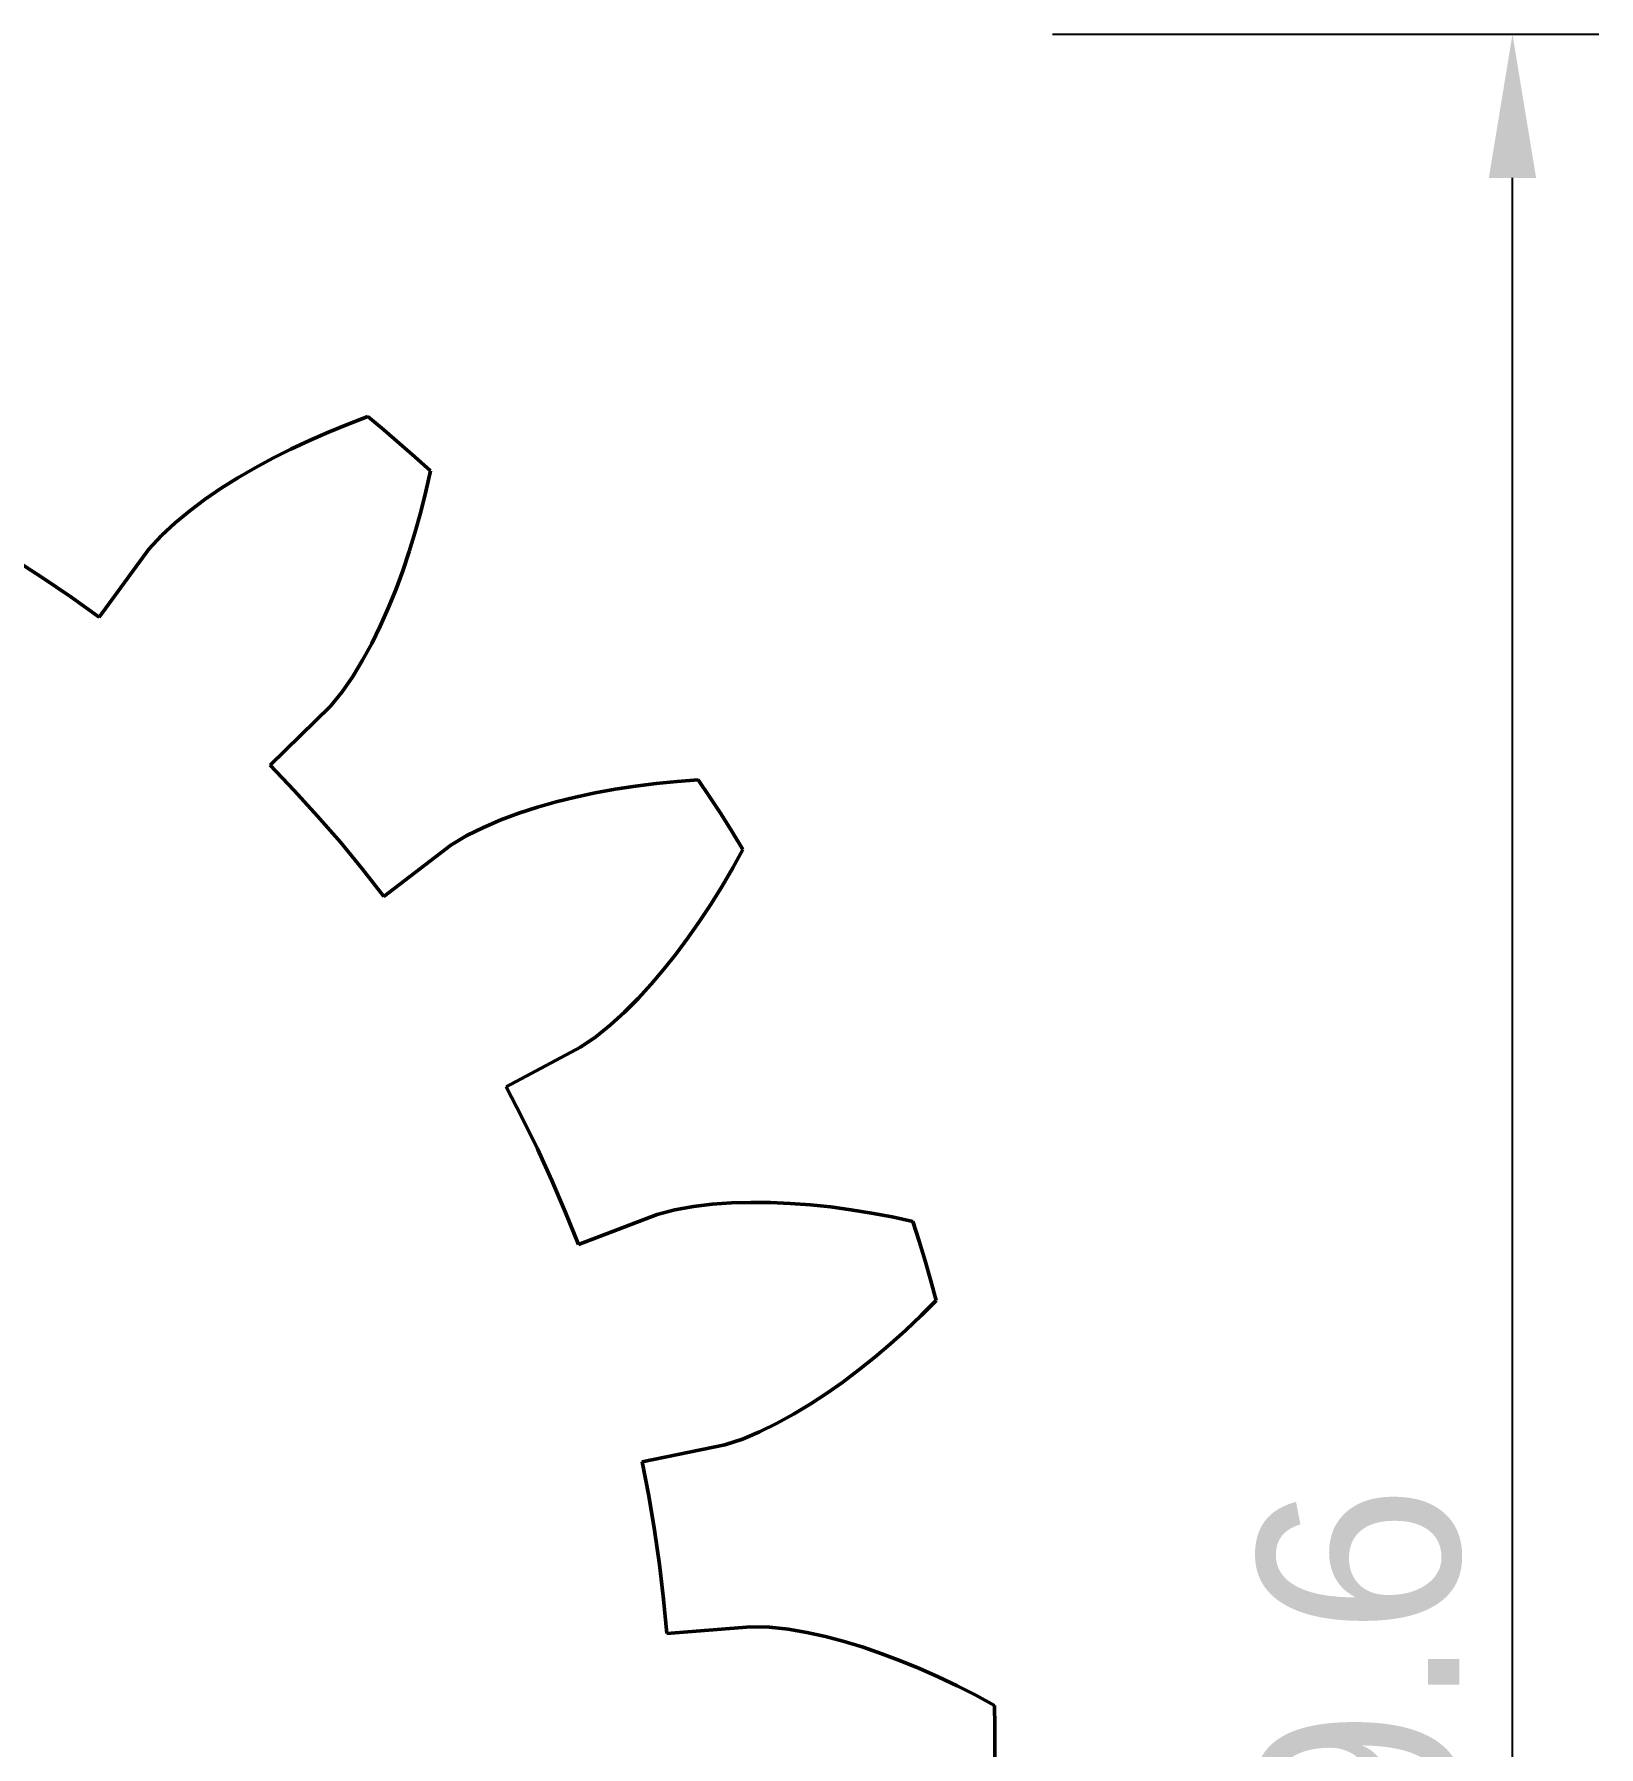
# Model space of a CAD drawing. Header units: millimetres. Extents: x 0 to 297, y 0 to 210.
# Drawn here: x 81.04 to 108.25, y 92.08 to 121.86 of the extents above; entities that cross this region are included whole.
import ezdxf

# ---------------------------------------------------------------- set-up
doc = ezdxf.new("R2010")
doc.units = ezdxf.units.MM
doc.linetypes.add('DASHED', pattern=[1.524, 1.27, -0.254])
for name, color, linetype, lineweight in [('COTAS', 7, 'CONTINUOUS', 25), ('OCULTA', 8, 'DASHED', 25), ('VISIBLE', 7, 'CONTINUOUS', 50)]:
    doc.layers.add(name, color=color, linetype=linetype, lineweight=lineweight)
doc.dimstyles.new('F3D_1000', dxfattribs={"dimtxt": 3.5, "dimasz": 2.5, "dimexe": 1.5, "dimexo": 1, "dimgap": 0.9, "dimtad": 1, "dimdec": 1, "dimdsep": 46, "dimcen": 2.5, "dimazin": 3, "dimtfac": 1, "dimtmove": 0, "dimatfit": 3})

msp = doc.modelspace()

# ---------------------------------------------------------------- linework, layer by layer
at = {"layer": 'OCULTA'}
for p, q in [((86.15800519923785, 114.9443787715854), (86.49660726527789, 115.0817536495151)), ((86.49660726527789, 115.0817536495151), (86.8422646139107, 115.2119568965854)), ((86.8422646139107, 115.2119568965854), (87.11809965114215, 114.98149196128267)), ((86.8422646139107, 115.2119568965854), (86.8422646139107, 115.2119568965854)), ((85.50309225062945, 114.64797107200044), (85.82673307399371, 114.79980365256685)), ((85.82673307399371, 114.79980365256685), (86.15800519923785, 114.9443787715854)), ((87.39115377406695, 114.74773875693697), (87.11809965114215, 114.98149196128267)), ((87.39115377406695, 114.74773875693697), (87.66138692836383, 114.51073161582369)), ((84.88013692836383, 114.32215968589205), (85.18742605189898, 114.48879901389498)), ((85.18742605189898, 114.48879901389498), (85.50309225062945, 114.64797107200044)), ((87.92876096706011, 114.27050296286959), (87.66138692836383, 114.51073161582369)), ((84.29269643764117, 113.96567241172212), (84.58169790248492, 114.14787188987154)), ((84.58169790248492, 114.14787188987154), (84.88013692836383, 114.32215968589205)), ((87.84907575587847, 113.9098328731479), (87.92876096706011, 114.27050296286959)), ((87.92876096706011, 114.27050296286959), (87.92876096706011, 114.27050296286959)), ((84.01388021449664, 113.77517787436861), (84.29269643764117, 113.96567241172212)), ((87.76128622035601, 113.55512706260103), (87.84907575587847, 113.9098328731479)), ((83.4913935277901, 113.36659327964205), (83.74627157191851, 113.57580272178072)), ((83.74627157191851, 113.57580272178072), (84.01388021449664, 113.77517787436861)), ((87.66532751063922, 113.20665256003755), (87.76128622035601, 113.55512706260103)), ((83.25190397243121, 113.14576426963228), (83.4913935277901, 113.36659327964205)), ((87.56110044459918, 112.86469737510103), (87.66532751063922, 113.20665256003755)), ((82.16767831782916, 111.72560779075044), (83.03541418056109, 112.90789309958834)), ((83.03541418056109, 112.90789309958834), (83.25190397243121, 113.14576426963228)), ((80.66838212947467, 112.74250499228853), (81.17649694423297, 112.4159592769565)), ((87.4484715078316, 112.52959147910494), (87.56110044459918, 112.86469737510103)), ((81.17649694423297, 112.4159592769565), (81.67636438350299, 112.07692424277681)), ((87.327261409565, 112.2017144344272), (87.4484715078316, 112.52959147910494)), ((81.67636438350299, 112.07692424277681), (82.16767831782916, 111.72560779075044)), ((87.19722028712847, 111.88151065329927), (87.327261409565, 112.2017144344272)), ((82.16767831782916, 111.72560779075044), (82.16767831782916, 111.72560779075044)), ((87.05800481776812, 111.56951991538423), (87.19722028712847, 111.88151065329927)), ((86.90912862758258, 111.26643077353853), (87.05800481776812, 111.56951991538423)), ((86.74986501674273, 110.97317401389498), (86.90912862758258, 111.26643077353853)), ((86.57906003932574, 110.69111529807466), (86.74986501674273, 110.97317401389498)), ((86.39456220607379, 110.42263690451998), (86.57906003932574, 110.69111529807466)), ((86.1899208639107, 110.17449656943697), (86.39456220607379, 110.42263690451998)), ((85.1431622121773, 109.14733783225435), (86.1899208639107, 110.17449656943697)), ((85.56082387904742, 108.71102229575533), (85.1431622121773, 109.14733783225435)), ((85.1431622121773, 109.14733783225435), (85.1431622121773, 109.14733783225435)), ((90.79552503566363, 108.66688624839205), (91.14324804286578, 108.73067752341646)), ((91.14324804286578, 108.73067752341646), (91.4965557668648, 108.78518001059908)), ((91.4965557668648, 108.78518001059908), (91.85514112453082, 108.83056918601412)), ((91.85514112453082, 108.83056918601412), (92.2187294576607, 108.86698428611177)), ((92.2187294576607, 108.86698428611177), (92.58706708888629, 108.89453021506685)), ((92.78680082301715, 108.59568873862642), (92.58706708888629, 108.89453021506685)), ((92.58706708888629, 108.89453021506685), (92.58706708888629, 108.89453021506685)), ((85.96754690150836, 108.26449099997896), (85.56082387904742, 108.71102229575533)), ((89.78965612392047, 108.41702548484224), (90.1182827566109, 108.51042262534517)), ((90.1182827566109, 108.51042262534517), (90.45373579005816, 108.593571581644)), ((90.45373579005816, 108.593571581644), (90.79552503566363, 108.66688624839205)), ((92.98293729762652, 108.2944764278354), (92.78680082301715, 108.59568873862642)), ((86.36307950954058, 107.80802146415132), (85.96754690150836, 108.26449099997896)), ((88.85203214625933, 108.06796637992281), (89.15552755336383, 108.19689265708345)), ((89.15552755336383, 108.19689265708345), (89.46846624354937, 108.3127984188022)), ((89.46846624354937, 108.3127984188022), (89.78965612392047, 108.41702548484224)), ((92.98293729762652, 108.2944764278354), (93.17545171718218, 107.99093524436373)), ((88.28529211024859, 107.75631038169283), (88.56002851466754, 107.92355433921236)), ((88.56002851466754, 107.92355433921236), (88.85203214625933, 108.06796637992281)), ((93.36431547145465, 107.68510905722994), (93.17545171718218, 107.99093524436373)), ((86.36307950954058, 107.80802146415132), (86.747183284565, 107.34189120749849)), ((87.11961790065386, 106.86638633231539), (88.28529211024859, 107.75631038169283)), ((93.18624540309527, 107.36149970511812), (93.36431547145465, 107.68510905722994)), ((93.36431547145465, 107.68510905722994), (93.36431547145465, 107.68510905722994)), ((87.11961790065386, 106.86638633231539), (86.747183284565, 107.34189120749849)), ((93.00208135585406, 107.04589549521822), (93.18624540309527, 107.36149970511812)), ((92.81183095912554, 106.73857013205904), (93.00208135585406, 107.04589549521822)), ((87.11961790065386, 106.86638633231539), (87.11961790065386, 106.86638633231539)), ((92.61548658351519, 106.43983069877046), (92.81183095912554, 106.73857013205904)), ((92.41301008205035, 106.15003100852388), (92.61548658351519, 106.43983069877046)), ((92.20433469752886, 105.86958495597261), (92.41301008205035, 106.15003100852388)), ((91.98934980373004, 105.59898749808687), (92.20433469752886, 105.86958495597261)), ((91.76787610988238, 105.33885566214937), (91.98934980373004, 105.59898749808687)), ((91.53963895778277, 105.08998862723726), (91.76787610988238, 105.33885566214937)), ((91.30420919398883, 104.85347835044283), (91.53963895778277, 105.08998862723726)), ((90.80819173793414, 104.42534343222994), (91.06085630397418, 104.63096801261324)), ((91.06085630397418, 104.63096801261324), (91.30420919398883, 104.85347835044283)), ((90.54193159083941, 104.24490920524019), (90.80819173793414, 104.42534343222994)), ((89.24819036464312, 103.55426303367037), (90.54193159083941, 104.24490920524019)), ((89.52600904445269, 103.0179518840732), (89.24819036464312, 103.55426303367037)), ((89.24819036464312, 103.55426303367037), (89.24819036464312, 103.55426303367037)), ((89.52600904445269, 103.0179518840732), (89.79045530299761, 102.47492305259127)), ((90.04136320094683, 101.92550746421236), (89.79045530299761, 102.47492305259127)), ((90.04136320094683, 101.92550746421236), (90.27858396510699, 101.37004462699312)), ((90.50196691493609, 100.80887404899019), (90.27858396510699, 101.37004462699312)), ((90.50196691493609, 100.80887404899019), (91.87114377956011, 101.33434192160982)), ((91.87114377956011, 101.33434192160982), (92.1818699453316, 101.41740886191744)), ((92.1818699453316, 101.41740886191744), (92.50272985438922, 101.4737042568149)), ((92.50272985438922, 101.4737042568149), (92.83025403956988, 101.51190368155855)), ((92.83025403956988, 101.51190368155855), (93.16317220668414, 101.53495017508882)), ((93.16317220668414, 101.53495017508882), (93.50071569423297, 101.54446498374361)), ((93.50071569423297, 101.54446498374361), (93.84234472255328, 101.541494288248)), ((93.84234472255328, 101.541494288248), (94.18763395289996, 101.52676669577974)), ((94.18763395289996, 101.52676669577974), (94.5362343404732, 101.50081817130464)), ((94.5362343404732, 101.50081817130464), (94.88784452418902, 101.46406165580171)), ((94.88784452418902, 101.46406165580171), (95.24219366054156, 101.41681663016695)), ((95.59904333095172, 101.35934249381441), (95.24219366054156, 101.41681663016695)), ((95.59904333095172, 101.35934249381441), (95.95816274623492, 101.29184714774507)), ((95.95816274623492, 101.29184714774507), (96.31934209804156, 101.21450511435884)), ((96.31934209804156, 101.21450511435884), (96.42678876857379, 100.87149802665132)), ((96.31934209804156, 101.21450511435884), (96.31934209804156, 101.21450511435884)), ((90.50196691493609, 100.80887404899019), (90.50196691493609, 100.80887404899019)), ((96.53012128810504, 100.52722827414888), (96.42678876857379, 100.87149802665132)), ((96.62931867580035, 100.18174544791597), (96.53012128810504, 100.52722827414888)), ((96.72437139491656, 99.83509866217989), (96.62931867580035, 100.18174544791597)), ((96.46234365443804, 99.57476560096163), (96.72437139491656, 99.83509866217989)), ((96.72437139491656, 99.83509866217989), (96.72437139491656, 99.83509866217989)), ((96.19672246913531, 99.32383052329439), (96.46234365443804, 99.57476560096163)), ((95.92759557704547, 99.0825533054294), (96.19672246913531, 99.32383052329439)), ((95.65503927211383, 98.85123197059053), (95.92759557704547, 99.0825533054294)), ((95.09988637904742, 98.41991940955538), (95.3791184041939, 98.6302155635776)), ((95.3791184041939, 98.6302155635776), (95.65503927211383, 98.85123197059053)), ((94.8173737142525, 98.22085181693453), (95.09988637904742, 98.41991940955538)), ((94.24247785548785, 97.85916892508882), (94.53158231715777, 98.03365413169283)), ((94.53158231715777, 98.03365413169283), (94.8173737142525, 98.22085181693453)), ((93.94995161037066, 97.69856826285738), (94.24247785548785, 97.85916892508882)), ((93.0470985982857, 97.32940808753389), (93.35340734462359, 97.42751876334566)), ((93.35340734462359, 97.42751876334566), (93.65376707057574, 97.55363074759859)), ((93.65376707057574, 97.55363074759859), (93.94995161037066, 97.69856826285738)), ((91.61118360499957, 97.03122655372042), (93.0470985982857, 97.32940808753389)), ((91.72665449123004, 96.43836966971773), (91.61118360499957, 97.03122655372042)), ((91.61118360499957, 97.03122655372042), (91.61118360499957, 97.03122655372042)), ((91.82739873866656, 95.84283391456026), (91.72665449123004, 96.43836966971773)), ((91.91335531215289, 95.24498478392977), (91.82739873866656, 95.84283391456026)), ((91.98447462062457, 94.64518944243807), (91.91335531215289, 95.24498478392977)), ((92.04070898036578, 94.0438160083713), (91.98447462062457, 94.64518944243807)), ((92.04070898036578, 94.0438160083713), (93.50246473292925, 94.16225663642305)), ((93.50246473292925, 94.16225663642305), (93.82400747279742, 94.15441743354219)), ((93.82400747279742, 94.15441743354219), (94.14773221950152, 94.11803547362703)), ((92.04070898036578, 94.0438160083713), (92.04070898036578, 94.0438160083713)), ((94.14773221950152, 94.11803547362703), (94.4727520559273, 94.06241325358766)), ((94.4727520559273, 94.06241325358766), (94.79867597560504, 93.99073235015291)), ((95.12522741298297, 93.9047652862491), (94.79867597560504, 93.99073235015291)), ((95.12522741298297, 93.9047652862491), (95.45218130092242, 93.80566684226412)), ((95.45218130092242, 93.80566684226412), (95.77933355311968, 93.69425610522646)), ((95.77933355311968, 93.69425610522646), (96.10650297145465, 93.57114724139589)), ((96.10650297145465, 93.57114724139589), (96.43351407985308, 93.43681911448854)), ((96.43351407985308, 93.43681911448854), (96.76020093898394, 93.29165617446321)), ((96.76020093898394, 93.29165617446321), (97.08640142421343, 93.13597408751863)), ((97.41195913295367, 92.9700374982776), (97.08640142421343, 93.13597408751863)), ((97.41195913295367, 92.9700374982776), (97.73671766261675, 92.7940720103206)), ((97.74317785243609, 92.43468753318209), (97.73671766261675, 92.7940720103206)), ((97.73671766261675, 92.7940720103206), (97.73671766261675, 92.7940720103206)), ((97.74533124904254, 92.07525149802584), (97.74317785243609, 92.43468753318209)), ((97.74317785243609, 91.71581546286959), (97.74533124904254, 92.07525149802584))]:
    msp.add_line(p, q, dxfattribs=at)
at = {"layer": 'VISIBLE'}
for p, q in [((86.15800519923785, 114.9443787715854), (86.49660726527789, 115.0817536495151)), ((86.15800556183227, 114.94437891869427), (86.4966069153462, 115.08175350754365)), ((86.4966069153462, 115.08175350754365), (86.49660761867241, 115.0817537826328)), ((86.49660726527789, 115.0817536495151), (86.8422646139107, 115.2119568965854)), ((86.49660761867241, 115.0817537826328), (86.84226326573884, 115.21195638875199)), ((86.84226326573884, 115.21195638875199), (86.84226460088404, 115.21195681972543)), ((86.8422646139107, 115.2119568965854), (87.11809965114215, 114.98149196128267)), ((86.84226460088404, 115.21195681972543), (86.84226571945766, 115.21195597288184)), ((86.84226571945766, 115.21195597288184), (87.11809951322658, 114.9814920765135)), ((85.50309225062945, 114.64797107200044), (85.82673307399371, 114.79980365256685)), ((85.50309263602728, 114.64797125280566), (85.82673270531453, 114.79980347960502)), ((85.82673270531453, 114.79980347960502), (85.82673344723213, 114.79980381545707)), ((85.82673307399371, 114.79980365256685), (86.15800519923785, 114.9443787715854)), ((85.82673344723213, 114.79980381545707), (86.15800484060392, 114.94437861506893)), ((86.15800484060392, 114.94437861506893), (86.15800556183227, 114.94437891869427)), ((87.11809951322658, 114.9814920765135), (87.11809978766708, 114.98149184440788)), ((87.39115377406695, 114.74773875693697), (87.11809965114215, 114.98149196128267)), ((87.11809978766708, 114.98149184440788), (87.39115363754291, 114.74773887381097)), ((87.39115363754291, 114.74773887381097), (87.39115390918106, 114.74773863843556)), ((87.39115377406695, 114.74773875693697), (87.66138692836383, 114.51073161582369)), ((87.39115390918106, 114.74773863843556), (87.66138679322513, 114.51073173434665)), ((84.88013692836383, 114.32215968589205), (85.18742605189898, 114.48879901389498)), ((84.88013734593062, 114.32215991233367), (85.1874256580522, 114.48879880031643)), ((85.1874256580522, 114.48879880031643), (85.1874264519483, 114.48879921561652)), ((85.18742605189898, 114.48879901389498), (85.50309225062945, 114.64797107200044)), ((85.1874264519483, 114.48879921561652), (85.50309187051732, 114.64797088033205)), ((85.50309187051732, 114.64797088033205), (85.50309263602728, 114.64797125280566)), ((87.66138679322513, 114.51073173434665), (87.66138706207238, 114.51073149569001)), ((87.92876096706011, 114.27050296286959), (87.66138692836383, 114.51073161582369)), ((87.66138706207238, 114.51073149569001), (87.92875989542617, 114.27050392570496)), ((84.29269643764117, 113.96567241172212), (84.58169790248492, 114.14787188987154)), ((84.29269690554611, 113.96567270671036), (84.5816974718806, 114.14787161839928)), ((84.5816974718806, 114.14787161839928), (84.58169834205194, 114.1478721465778)), ((84.58169790248492, 114.14787188987154), (84.88013692836383, 114.32215968589205)), ((84.58169834205194, 114.1478721465778), (84.88013651817589, 114.32215944634311)), ((84.88013651817589, 114.32215944634311), (84.88013734593062, 114.32215991233367)), ((87.84907575587847, 113.9098328731479), (87.92876096706011, 114.27050296286959)), ((87.92876065626453, 114.27050155615092), (87.84907583736383, 113.90983324196579)), ((87.92875989542617, 114.27050392570496), (87.9287608928368, 114.27050293903727)), ((87.9287608928368, 114.27050293903727), (87.92876065626453, 114.27050155615092)), ((84.01388021449664, 113.77517787436861), (84.29269643764117, 113.96567241172212)), ((84.01388072144582, 113.77517822072954), (84.29269598092934, 113.96567209968465)), ((84.29269598092934, 113.96567209968465), (84.29269690554611, 113.96567270671036)), ((87.76128622035601, 113.55512706260103), (87.84907575587847, 113.9098328731479)), ((87.84907566513293, 113.9098325064986), (87.76128631435893, 113.55512744241146)), ((87.84907583736383, 113.90983324196579), (87.84907566513293, 113.9098325064986)), ((83.4913935277901, 113.36659327964205), (83.74627157191851, 113.57580272178072)), ((83.49139419535982, 113.3665938275978), (83.74627102696786, 113.57580227447338)), ((83.74627102696786, 113.57580227447338), (83.74627213728274, 113.57580314299125)), ((83.74627157191851, 113.57580272178072), (84.01388021449664, 113.77517787436861)), ((83.74627213728274, 113.57580314299125), (84.01387972214471, 113.77517750755408)), ((84.01387972214471, 113.77517750755408), (84.01388072144582, 113.77517822072954)), ((87.66532751063922, 113.20665256003755), (87.76128622035601, 113.55512706260103)), ((87.7612861164791, 113.55512668537153), (87.66532761873636, 113.20665295259283)), ((87.76128631435893, 113.55512744241146), (87.7612861164791, 113.55512668537153)), ((83.25190397243121, 113.14576426963228), (83.4913935277901, 113.36659327964205)), ((83.25190493792977, 113.14576515990112), (83.49139289285661, 113.3665926941813)), ((83.49139289285661, 113.3665926941813), (83.49139419535982, 113.3665938275978)), ((87.56110044459918, 112.86469737510103), (87.66532751063922, 113.20665256003755)), ((87.66532739192766, 113.20665217056069), (87.56110056874158, 112.86469778239582)), ((87.66532761873636, 113.20665295259283), (87.66532739192766, 113.20665217056069)), ((82.16767831782916, 111.72560779075044), (83.03541418056109, 112.90789309958834)), ((82.1677133818307, 111.7256555652584), (83.03541324643163, 112.90789182684213)), ((83.03541324643163, 112.90789182684213), (83.0354152432031, 112.90789426718102)), ((83.03541418056109, 112.90789309958834), (83.25190397243121, 113.14576426963228)), ((83.0354152432031, 112.90789426718102), (83.25190308846396, 113.14576329836098)), ((83.25190308846396, 113.14576329836098), (83.25190493792977, 113.14576515990112)), ((80.66838212947467, 112.74250499228853), (81.17649694423297, 112.4159592769565)), ((80.66838244216005, 112.74250479133775), (81.17649663153428, 112.41595947791583)), ((87.4484715078316, 112.52959147910494), (87.56110044459918, 112.86469737510103)), ((87.56110030894698, 112.86469697149379), (87.4484716505375, 112.52959190369907)), ((87.56110056874158, 112.86469778239582), (87.56110030894698, 112.86469697149379)), ((81.17649663153428, 112.41595947791583), (81.17649725185642, 112.41595906831093)), ((81.17649694423297, 112.4159592769565), (81.67636438350299, 112.07692424277681)), ((81.17649725185642, 112.41595906831093), (81.67636407588392, 112.0769244514194)), ((87.327261409565, 112.2017144344272), (87.4484715078316, 112.52959147910494)), ((87.44847135251207, 112.52959105896085), (87.32726157429637, 112.20171488003065)), ((87.4484716505375, 112.52959190369907), (87.44847135251207, 112.52959105896085)), ((81.67636407588392, 112.0769244514194), (81.676364685858, 112.07692402657636)), ((81.67636438350299, 112.07692424277681), (82.16767831782916, 111.72560779075044)), ((81.676364685858, 112.07692402657636), (82.16763011256523, 111.72564226016218)), ((87.19722028712847, 111.88151065329927), (87.327261409565, 112.2017144344272)), ((87.32726123080583, 112.20171399426366), (87.19722047865034, 111.88151112488876)), ((87.32726157429637, 112.20171488003065), (87.32726123080583, 112.20171399426366)), ((82.16763011256523, 111.72564226016218), (82.16763502421132, 111.72563909766855)), ((82.16763502421132, 111.72563909766855), (82.1676402201192, 111.7256364278044)), ((82.1676402201192, 111.7256364278044), (82.16764565103507, 111.72563427587829)), ((82.16764565103507, 111.72563427587829), (82.16765126547743, 111.72563266228907)), ((82.16765126547743, 111.72563266228907), (82.16765701022506, 111.72563160233248)), ((82.16765701022506, 111.72563160233248), (82.16766283082151, 111.72563110605624)), ((82.16766283082151, 111.72563110605624), (82.16766867209137, 111.7256311781647)), ((82.16766867209137, 111.7256311781647), (82.16767447866323, 111.72563181797433)), ((82.16767447866323, 111.72563181797433), (82.16768019549463, 111.72563301942016)), ((82.16768019549463, 111.72563301942016), (82.16768576839374, 111.72563477111326)), ((82.16768576839374, 111.72563477111326), (82.16769114453315, 111.72563705644873)), ((82.16769114453315, 111.72563705644873), (82.1676962729506, 111.72563985376311)), ((82.1676962729506, 111.72563985376311), (82.16770110503204, 111.7256431365397)), ((82.16770110503204, 111.7256431365397), (82.16770559497255, 111.72564687365991)), ((82.16770559497255, 111.72564687365991), (82.16770970021041, 111.72565102969833)), ((82.16770970021041, 111.72565102969833), (82.1677133818307, 111.7256555652584)), ((87.05800481776812, 111.56951991538423), (87.19722028712847, 111.88151065329927)), ((87.19722007971781, 111.88151018847874), (87.05800504317581, 111.56952042053723)), ((87.19722047865034, 111.88151112488876), (87.19722007971781, 111.88151018847874)), ((86.90912862758258, 111.26643077353853), (87.05800481776812, 111.56951991538423)), ((87.05800457388966, 111.56951941888502), (86.90912889833498, 111.26643132474899)), ((87.05800504317581, 111.56952042053723), (87.05800457388966, 111.56951941888502)), ((86.74986501674273, 110.97317401389498), (86.90912862758258, 111.26643077353853)), ((86.90912833449696, 111.26643023387138), (86.74986535309014, 110.97317463322132)), ((86.90912889833498, 111.26643132474899), (86.90912833449696, 111.26643023387138)), ((86.57906003932574, 110.69111529807466), (86.74986501674273, 110.97317401389498)), ((86.74986465167986, 110.97317341104858), (86.57906048675156, 110.69111603693108)), ((86.74986535309014, 110.97317463322132), (86.74986465167986, 110.97317341104858)), ((86.39456220607379, 110.42263690451998), (86.57906003932574, 110.69111529807466)), ((86.57905955012104, 110.69111458619156), (86.39456294987319, 110.42263798688538)), ((86.57906048675156, 110.69111603693108), (86.57905955012104, 110.69111458619156)), ((86.1899208639107, 110.17449656943697), (86.39456220607379, 110.42263690451998)), ((86.39456137049399, 110.42263589132759), (86.18992186839533, 110.17449778743695)), ((86.39456294987319, 110.42263798688538), (86.39456137049399, 110.42263589132759)), ((85.1431622121773, 109.14733783225435), (86.1899208639107, 110.17449656943697)), ((86.18991973705202, 110.17449546367803), (85.14320451029712, 109.1473793383678)), ((86.18992186839533, 110.17449778743695), (86.18991973705202, 110.17449546367803)), ((85.56082387904742, 108.71102229575533), (85.1431622121773, 109.14733783225435)), ((85.14318691684066, 109.14734328121627), (85.14318654121232, 109.14733745159019)), ((85.14318654121232, 109.14733745159019), (85.14318673427499, 109.14733161306609)), ((85.14318673427499, 109.14733161306609), (85.14318749419856, 109.14732582098935)), ((85.1431878575993, 109.14734904668329), (85.14318691684066, 109.14734328121627)), ((85.14318749419856, 109.14732582098935), (85.14318881377945, 109.14732013026504)), ((85.14318935457045, 109.14735469333841), (85.1431878575993, 109.14734904668329)), ((85.14318881377945, 109.14732013026504), (85.1431906805089, 109.14731459483751)), ((85.14319139356382, 109.14736016765507), (85.14318935457045, 109.14735469333841)), ((85.1431906805089, 109.14731459483751), (85.14319307669155, 109.14730926717897)), ((85.1431939552511, 109.14736541774032), (85.14319139356382, 109.14736016765507)), ((85.14319307669155, 109.14730926717897), (85.14319597961313, 109.14730419779212)), ((85.14319701534916, 109.1473703938268), (85.1431939552511, 109.14736541774032)), ((85.14319597961313, 109.14730419779212), (85.14319936175589, 109.14729943473142)), ((85.14320054485029, 109.14737504874448), (85.14319701534916, 109.1473703938268)), ((85.14319936175589, 109.14729943473142), (85.14320319105931, 109.14729502314758)), ((85.14320451029712, 109.1473793383678), (85.14320054485029, 109.14737504874448)), ((85.14320319105931, 109.14729502314758), (85.5608236220068, 108.71102256427606)), ((90.79552503566363, 108.66688624839205), (91.14324804286578, 108.73067752341646)), ((90.79552547627657, 108.66688632922438), (91.14324762414967, 108.73067744660119)), ((91.14324762414967, 108.73067744660119), (91.14324846359295, 108.73067758831931)), ((91.14324804286578, 108.73067752341646), (91.4965557668648, 108.78518001059908)), ((91.14324846359295, 108.73067758831931), (91.49655536439687, 108.78517994851296)), ((91.49655536439687, 108.78517994851296), (91.49655617086982, 108.7851800617374)), ((91.4965557668648, 108.78518001059908), (91.85514112453082, 108.83056918601412)), ((91.49655617086982, 108.7851800617374), (91.85514073631833, 108.83056913687479)), ((91.85514073631833, 108.83056913687479), (91.85514151389287, 108.83056922501058)), ((91.85514112453082, 108.83056918601412), (92.2187294576607, 108.86698428611177)), ((91.85514151389287, 108.83056922501058), (92.21872908189017, 108.86698424847657)), ((92.21872908189017, 108.86698424847657), (92.21872983425962, 108.86698431427553)), ((92.2187294576607, 108.86698428611177), (92.58706708888629, 108.89453021506685)), ((92.21872983425962, 108.86698431427553), (92.58706565225617, 108.89453010762925)), ((92.58706565225617, 108.89453010762925), (92.58706705473367, 108.89453014499074)), ((92.78680082301715, 108.59568873862642), (92.58706708888629, 108.89453021506685)), ((92.58706705473367, 108.89453014499074), (92.5870678894143, 108.89452901731738)), ((92.5870678894143, 108.89452901731738), (92.786800723112, 108.59568888810445)), ((85.5608236220068, 108.71102256427606), (85.56082412935555, 108.71102202094812)), ((85.96754690150836, 108.26449099997896), (85.56082387904742, 108.71102229575533)), ((85.56082412935555, 108.71102202094812), (85.96754665121216, 108.26449127477305)), ((89.78965612392047, 108.41702548484224), (90.1182827566109, 108.51042262534517)), ((89.78965665604903, 108.41702563607552), (90.11828226704215, 108.51042248620757)), ((90.11828226704215, 108.51042248620757), (90.11828325061794, 108.510422747795)), ((90.1182827566109, 108.51042262534517), (90.45373579005816, 108.593571581644)), ((90.11828325061794, 108.510422747795), (90.45373532890981, 108.59357146733886)), ((90.45373532890981, 108.59357146733886), (90.453736254595, 108.59357168128834)), ((90.45373579005816, 108.593571581644), (90.79552503566363, 108.66688624839205)), ((90.453736254595, 108.59357168128834), (90.79552459766073, 108.66688615443931)), ((90.79552459766073, 108.66688615443931), (90.79552547627657, 108.66688632922438)), ((92.786800723112, 108.59568888810445), (92.78680092112356, 108.59568858796163)), ((92.98293729762652, 108.2944764278354), (92.78680082301715, 108.59568873862642)), ((92.78680092112356, 108.59568858796163), (92.98293719956811, 108.29447657842647)), ((85.96754665121216, 108.26449127477305), (85.96754714491914, 108.2644907190676)), ((86.36307950954058, 107.80802146415132), (85.96754690150836, 108.26449099997896)), ((85.96754714491914, 108.2644907190676), (86.36307926615467, 107.80802174503398)), ((88.85203214625933, 108.06796637992281), (89.15552755336383, 108.19689265708345)), ((88.85203294122422, 108.06796671762764), (89.15552690455965, 108.19689238146839)), ((89.15552690455965, 108.19689238146839), (89.15552821439884, 108.19689290191661)), ((89.15552755336383, 108.19689265708345), (89.46846624354937, 108.3127984188022)), ((89.15552821439884, 108.19689290191661), (89.46846566779257, 108.31279820555426)), ((89.46846566779257, 108.31279820555426), (89.46846682754988, 108.3127986083121)), ((89.46846624354937, 108.3127984188022), (89.78965612392047, 108.41702548484224)), ((89.46846682754988, 108.3127986083121), (89.78965559772973, 108.4170253140918)), ((89.78965559772973, 108.4170253140918), (89.78965665604903, 108.41702563607552)), ((92.98293719956811, 108.29447657842647), (92.9829373938739, 108.29447627608033)), ((92.98293729762652, 108.2944764278354), (93.17545171718218, 107.99093524436373)), ((92.9829373938739, 108.29447627608033), (93.17545162092009, 107.99093539614204)), ((88.28529211024859, 107.75631038169283), (88.56002851466754, 107.92355433921236)), ((88.28529345877247, 107.75631120259776), (88.56002739285121, 107.92355365631414)), ((88.56002739285121, 107.92355365631414), (88.56002969189338, 107.92355492141603)), ((88.56002851466754, 107.92355433921236), (88.85203214625933, 108.06796637992281)), ((88.56002969189338, 107.92355492141603), (88.85203137204525, 108.06796599703087)), ((88.85203137204525, 108.06796599703087), (88.85203294122422, 108.06796671762764)), ((93.17545162092009, 107.99093539614204), (93.17545181161876, 107.99093509144302)), ((93.36431547145465, 107.68510905722994), (93.17545171718218, 107.99093524436373)), ((93.17545181161876, 107.99093509144302), (93.36431471448935, 107.68511028298026)), ((86.36307926615467, 107.80802174503398), (86.36307974589312, 107.80802117732503)), ((86.36307950954058, 107.80802146415132), (86.747183284565, 107.34189120749849)), ((86.36307974589312, 107.80802117732503), (86.74718304815735, 107.34189149439169)), ((87.11961790065386, 106.86638633231539), (88.28529211024859, 107.75631038169283)), ((87.11966500397425, 106.86642229294424), (88.28529085540353, 107.75630942369206)), ((88.28529085540353, 107.75630942369206), (88.28529345877247, 107.75631120259776)), ((93.18624540309527, 107.36149970511812), (93.36431547145465, 107.68510905722994)), ((93.36431477692614, 107.68510779505309), (93.18624558515157, 107.3615000359717)), ((93.36431471448935, 107.68511028298026), (93.36431539352319, 107.68510905527418)), ((93.36431539352319, 107.68510905527418), (93.36431477692614, 107.68510779505309)), ((86.74718304815735, 107.34189149439169), (86.74718351379074, 107.34189091483515)), ((87.11961790065386, 106.86638633231539), (86.747183284565, 107.34189120749849)), ((86.74718351379074, 107.34189091483515), (87.1195813592141, 106.86643298649845)), ((93.00208135585406, 107.04589549521822), (93.18624540309527, 107.36149970511812)), ((93.18624521276821, 107.36149937895229), (93.00208155310096, 107.0458958332427)), ((93.18624558515157, 107.3615000359717), (93.18624521276821, 107.36149937895229)), ((92.81183095912554, 106.73857013205904), (93.00208135585406, 107.04589549521822)), ((93.00208114985595, 107.04589516245443), (92.8118311734038, 106.73857047819837)), ((93.00208155310096, 107.0458958332427), (93.00208114985595, 107.04589516245443)), ((87.1195813592141, 106.86643298649845), (87.11958518092477, 106.8664285683346)), ((87.11958518092477, 106.8664285683346), (87.11958941417276, 106.86642454275938)), ((87.11958941417276, 106.86642454275938), (87.11959401882963, 106.86642094793258)), ((87.11959401882963, 106.86642094793258), (87.11959895124625, 106.86641781793085)), ((87.11959895124625, 106.86641781793085), (87.11960416466651, 106.86641518242455)), ((87.11960416466651, 106.86641518242455), (87.11960960967063, 106.86641306639655)), ((87.11960960967063, 106.86641306639655), (87.11961523464353, 106.86641148990539)), ((87.11961523464353, 106.86641148990539), (87.11962098626414, 106.8664104678952)), ((87.11962098626414, 106.8664104678952), (87.11962681001086, 106.86641001005395)), ((87.11962681001086, 106.86641001005395), (87.11963265067838, 106.8664101207217)), ((87.11963265067838, 106.8664101207217), (87.119638452901, 106.86641079884937)), ((87.119638452901, 106.86641079884937), (87.11964416167743, 106.86641203800876)), ((87.11964416167743, 106.86641203800876), (87.11964972289223, 106.86641382645347)), ((87.11964972289223, 106.86641382645347), (87.11965508382872, 106.86641614723017)), ((87.11965508382872, 106.86641614723017), (87.1196601936687, 106.86641897833945)), ((87.1196601936687, 106.86641897833945), (87.11966500397425, 106.86642229294424)), ((92.61548658351519, 106.43983069877046), (92.81183095912554, 106.73857013205904)), ((92.81183073553339, 106.7385697918619), (92.61548681739254, 106.4398310546166)), ((92.8118311734038, 106.73857047819837), (92.81183073553339, 106.7385697918619)), ((92.41301008205035, 106.15003100852388), (92.61548658351519, 106.43983069877046)), ((92.61548633963173, 106.439830349706), (92.4130103386366, 106.15003137576953)), ((92.61548681739254, 106.4398310546166), (92.61548633963173, 106.439830349706)), ((92.20433469752886, 105.86958495597261), (92.41301008205035, 106.15003100852388)), ((92.4130098146119, 106.15003064910412), (92.20433498106071, 105.86958533702085)), ((92.4130103386366, 106.15003137576953), (92.4130098146119, 106.15003064910412)), ((91.98934980373004, 105.59898749808687), (92.20433469752886, 105.86958495597261)), ((92.2043344020759, 105.86958458409151), (91.98935012036307, 105.59898789662694)), ((92.20433498106071, 105.86958533702085), (92.2043344020759, 105.86958458409151)), ((91.76787610988238, 105.33885566214937), (91.98934980373004, 105.59898749808687)), ((91.98934947375814, 105.59898711051852), (91.7678764685572, 105.33885608343074)), ((91.98935012036307, 105.59898789662694), (91.98934947375814, 105.59898711051852)), ((91.53963895778277, 105.08998862723726), (91.76787610988238, 105.33885566214937)), ((91.76787573591622, 105.33885525438117), (91.53963937269876, 105.08998907965665)), ((91.7678764685572, 105.33885608343074), (91.76787573591622, 105.33885525438117)), ((91.30420919398883, 104.85347835044283), (91.53963895778277, 105.08998862723726)), ((91.5396385247048, 105.08998819217166), (91.30420969137228, 104.85347885010903)), ((91.53963937269876, 105.08998907965665), (91.5396385247048, 105.08998819217166)), ((90.80819173793414, 104.42534343222994), (91.06085630397418, 104.63096801261324)), ((91.06085563409593, 104.63096746744999), (90.80819275652831, 104.4253442611867)), ((91.06085694137228, 104.63096859541982), (91.06085563409593, 104.63096746744999)), ((91.06085630397418, 104.63096801261324), (91.30420919398883, 104.85347835044283)), ((91.3042086736793, 104.85347787469648), (91.06085694137228, 104.63096859541982)), ((91.30420969137228, 104.85347885010903), (91.3042086736793, 104.85347787469648)), ((90.54193159083941, 104.24490920524019), (90.80819173793414, 104.42534343222994)), ((90.80819065076759, 104.42534269549911), (90.5419328977833, 104.24491009090563)), ((90.80819275652831, 104.4253442611867), (90.80819065076759, 104.42534269549911)), ((89.24819036464312, 103.55426303367037), (90.54193159083941, 104.24490920524019)), ((90.54193019810063, 104.24490846174552), (89.24824264291917, 103.55429094171757)), ((90.5419328977833, 104.24491009090563), (90.54193019810063, 104.24490846174552)), ((89.52600904445269, 103.0179518840732), (89.24819036464312, 103.55426303367037)), ((89.24821123853263, 103.55424438620227), (89.24821090139595, 103.55423855422951)), ((89.24821090139595, 103.55423855422951), (89.24821113299545, 103.55423271711301)), ((89.24821113299545, 103.55423271711301), (89.24821193113576, 103.55422693018468)), ((89.24821214120969, 103.55425015774811), (89.24821123853263, 103.55424438620227)), ((89.24821193113576, 103.55422693018468), (89.24821328825101, 103.5542212483007)), ((89.24821360087034, 103.5542558141567), (89.24821214120969, 103.55425015774811)), ((89.24821328825101, 103.5542212483007), (89.24821519147667, 103.5542157253215)), ((89.248215603678, 103.5542613018091), (89.24821360087034, 103.5542558141567)), ((89.24821519147667, 103.5542157253215), (89.24821762277148, 103.55421041360117)), ((89.24821813064742, 103.55426656868607), (89.248215603678, 103.5542613018091)), ((89.24821762277148, 103.55421041360117), (89.52600887350079, 103.01795221408489)), ((89.24822115782459, 103.55427156486118), (89.24821813064742, 103.55426656868607)), ((89.24822465651394, 103.55427624297405), (89.24822115782459, 103.55427156486118)), ((89.24822859355028, 103.55428055867937), (89.24822465651394, 103.55427624297405)), ((89.24823293161313, 103.55428447106712), (89.24822859355028, 103.55428055867937)), ((89.24823762958061, 103.55428794305054), (89.24823293161313, 103.55428447106712)), ((89.24824264291917, 103.55429094171757), (89.24823762958061, 103.55428794305054)), ((89.52600887350079, 103.01795221408489), (89.52600920717624, 103.01795154992749)), ((89.52600904445269, 103.0179518840732), (89.79045530299761, 102.47492305259127)), ((89.52600920717624, 103.01795154992749), (89.79045514022715, 102.4749233868333)), ((89.79045514022715, 102.4749233868333), (89.79045545743497, 102.47492271441818)), ((90.04136320094683, 101.92550746421236), (89.79045530299761, 102.47492305259127)), ((89.79045545743497, 102.47492271441818), (90.04136304656845, 101.92550780225629)), ((90.04136304656845, 101.92550780225629), (90.04136334690375, 101.92550712244784)), ((90.04136320094683, 101.92550746421236), (90.27858396510699, 101.37004462699312)), ((90.04136334690375, 101.92550712244784), (90.27858381909911, 101.37004496887697)), ((90.27858381909911, 101.37004496887697), (90.27858410259783, 101.37004428159605)), ((90.50196691493609, 100.80887404899019), (90.27858396510699, 101.37004462699312)), ((90.27858410259783, 101.37004428159605), (90.50194499769191, 100.80892910830691)), ((90.50196691493609, 100.80887404899019), (91.87114377956011, 101.33434192160982)), ((90.50202224155036, 100.80889528244735), (91.87114230562563, 101.33434135593767)), ((91.87114230562563, 101.33434135593767), (91.87114530475571, 101.33434232934289)), ((91.87114377956011, 101.33434192160982), (92.1818699453316, 101.41740886191744)), ((91.87114530475571, 101.33434232934289), (92.1818686765866, 101.41740852274174)), ((92.1818686765866, 101.41740852274174), (92.18187123887171, 101.41740908887117)), ((92.1818699453316, 101.41740886191744), (92.50272985438922, 101.4737042568149)), ((92.18187123887171, 101.41740908887117), (92.50272900366112, 101.47370410755326)), ((92.50272900366112, 101.47370410755326), (92.50273071229691, 101.4737043568734)), ((92.50272985438922, 101.4737042568149), (92.83025403956988, 101.51190368155855)), ((92.50273071229691, 101.4737043568734), (92.83025333942055, 101.51190359989954)), ((92.83025333942055, 101.51190359989954), (92.83025474278215, 101.51190373023891)), ((92.83025403956988, 101.51190368155855), (93.16317220668414, 101.53495017508882)), ((92.83025474278215, 101.51190373023891), (93.16317159411116, 101.53495013268304)), ((93.16317159411116, 101.53495013268304), (93.16317282047933, 101.53495019239072)), ((93.16317220668414, 101.53495017508882), (93.50071569423297, 101.54446498374361)), ((93.16317282047933, 101.53495019239072), (93.50071514129117, 101.54446496815707)), ((93.50071514129117, 101.54446496815707), (93.50071624737353, 101.54446497893368)), ((93.50071569423297, 101.54446498374361), (93.84234472255328, 101.541494288248)), ((93.50071624737353, 101.54446497893368), (93.84234421358602, 101.54149429267382)), ((93.84234421358602, 101.54149429267382), (93.84234523107739, 101.54149426655796)), ((93.84234472255328, 101.541494288248), (94.18763395289996, 101.52676669577974)), ((93.84234523107739, 101.54149426655796), (94.18763347823852, 101.52676671602543)), ((94.18763347823852, 101.52676671602543), (94.18763442668225, 101.52676666051313)), ((94.18763395289996, 101.52676669577974), (94.5362343404732, 101.50081817130464)), ((94.18763442668225, 101.52676666051313), (94.53623389379933, 101.5008182045534)), ((94.53623389379933, 101.5008182045534), (94.53623478595526, 101.50081812473498)), ((94.5362343404732, 101.50081817130464), (94.88784452418902, 101.46406165580171)), ((94.53623478595526, 101.50081812473498), (94.88784410067066, 101.46406170007535)), ((94.88784410067066, 101.46406170007535), (94.8878449462801, 101.46406159952473)), ((94.88784452418902, 101.46406165580171), (95.24219366054156, 101.41681663016695)), ((94.8878449462801, 101.46406159952473), (95.24219325698931, 101.41681668397217)), ((95.24219325698931, 101.41681668397217), (95.24219406248503, 101.41681656543001)), ((95.59904333095172, 101.35934249381441), (95.24219366054156, 101.41681663016695)), ((95.24219406248503, 101.41681656543001), (95.59904294455909, 101.35934255604673)), ((95.59904294455909, 101.35934255604673), (95.59904371558927, 101.35934242152301)), ((95.59904333095172, 101.35934249381441), (95.95816274623492, 101.29184714774507)), ((95.59904371558927, 101.35934242152301), (95.95816237514646, 101.29184721748996)), ((95.95816237514646, 101.29184721748996), (95.95816311545039, 101.2918470686822)), ((95.95816274623492, 101.29184714774507), (96.31934209804156, 101.21450511435884)), ((95.95816311545039, 101.2918470686822), (96.31934068932264, 101.21450541601835)), ((96.31934068932264, 101.21450541601835), (96.31934204552839, 101.21450505674215)), ((96.31934204552839, 101.21450505674215), (96.31934252869115, 101.21450373957578)), ((96.31934209804156, 101.21450511435884), (96.42678876857379, 100.87149802665132)), ((96.31934252869115, 101.21450373957578), (96.42678871488832, 100.87149819803399)), ((90.50194499769191, 100.80892910830691), (90.50194741985482, 100.8089237924064)), ((90.50194741985482, 100.8089237924064), (90.50195034749036, 100.80891873724849)), ((90.50195034749036, 100.80891873724849), (90.50195375284646, 100.8089139907528)), ((90.50195375284646, 100.8089139907528), (90.50195760364254, 100.80890959791306)), ((90.50195760364254, 100.80890959791306), (90.50196186337553, 100.80890560037052)), ((90.50196186337553, 100.80890560037052), (90.50196649166591, 100.80890203601932)), ((90.50196649166591, 100.80890203601932), (90.5019714446405, 100.80889893864719)), ((90.5019714446405, 100.80889893864719), (90.50197667534832, 100.80889633761524)), ((90.50197667534832, 100.80889633761524), (90.5019821342056, 100.80889425757954)), ((90.5019821342056, 100.80889425757954), (90.50198776946594, 100.8088927182575)), ((90.50198776946594, 100.8088927182575), (90.50199352771071, 100.80889173424089)), ((90.50199352771071, 100.80889173424089), (90.50199935435546, 100.80889131485755)), ((90.50199935435546, 100.80889131485755), (90.50200519416737, 100.80889146408296)), ((90.50200519416737, 100.80889146408296), (90.50201099178881, 100.80889218050258)), ((90.50201099178881, 100.80889218050258), (90.50201669226207, 100.80889345732518)), ((90.50201669226207, 100.80889345732518), (90.50202224155036, 100.80889528244735)), ((96.42678871488832, 100.87149819803399), (96.42678882020348, 100.87149785463824)), ((96.53012128810504, 100.52722827414888), (96.42678876857379, 100.87149802665132)), ((96.42678882020348, 100.87149785463824), (96.53012123640524, 100.5272284463955)), ((96.53012123640524, 100.5272284463955), (96.53012133773608, 100.52722810129482)), ((96.62931867580035, 100.18174544791597), (96.53012128810504, 100.52722827414888)), ((96.53012133773608, 100.52722810129482), (96.62931862621977, 100.18174562059433)), ((96.62931862621977, 100.18174562059433), (96.62931872330927, 100.18174527465617)), ((96.72437139491656, 99.83509866217989), (96.62931867580035, 100.18174544791597)), ((96.62931872330927, 100.18174527465617), (96.72437101394536, 99.83510005153983)), ((96.46234365443804, 99.57476560096163), (96.72437139491656, 99.83509866217989)), ((96.72437037292669, 99.8350976467998), (96.46234392236893, 99.57476586715966)), ((96.72437131959084, 99.83509868225906), (96.72437037292669, 99.8350976467998)), ((96.72437101394536, 99.83510005153983), (96.72437131959084, 99.83509868225906)), ((96.19672246913531, 99.32383052329439), (96.46234365443804, 99.57476560096163)), ((96.4623433798902, 99.57476534159343), (96.196722753583, 99.32383079201507)), ((96.46234392236893, 99.57476586715966), (96.4623433798902, 99.57476534159343)), ((95.92759557704547, 99.0825533054294), (96.19672246913531, 99.32383052329439)), ((96.19672217777514, 99.32383026208463), (95.9275958802075, 99.08255357721976)), ((96.196722753583, 99.32383079201507), (96.19672217777514, 99.32383026208463)), ((95.65503927211383, 98.85123197059053), (95.92759557704547, 99.0825533054294)), ((95.92759526661868, 99.082553041967), (95.65503959675266, 98.85123224611483)), ((95.9275958802075, 99.08255357721976), (95.92759526661868, 99.082553041967)), ((95.09988637904742, 98.41991940955538), (95.3791184041939, 98.6302155635776)), ((95.37911804638372, 98.6302152941024), (95.09988675851157, 98.41991969533868)), ((95.37911875379879, 98.63021584361591), (95.37911804638372, 98.6302152941024)), ((95.3791184041939, 98.6302155635776), (95.65503927211383, 98.85123197059053)), ((95.65503893978575, 98.85123170439118), (95.37911875379879, 98.63021584361591)), ((95.65503959675266, 98.85123224611483), (95.65503893978575, 98.85123170439118)), ((94.8173737142525, 98.22085181693453), (95.09988637904742, 98.41991940955538)), ((95.09988599072463, 98.41991913593053), (94.81737413037084, 98.22085211014502)), ((95.09988675851157, 98.41991969533868), (95.09988599072463, 98.41991913593053)), ((94.24247785548785, 97.85916892508882), (94.53158231715777, 98.03365413169283)), ((94.53158184356329, 98.0336538458611), (94.24247838115618, 97.85916924234905)), ((94.53158277989215, 98.03365443479085), (94.53158184356329, 98.0336538458611)), ((94.53158231715777, 98.03365413169283), (94.8173737142525, 98.22085181693453)), ((94.81737328842542, 98.22085153801135), (94.53158277989215, 98.03365443479085)), ((94.81737413037084, 98.22085211014502), (94.81737328842542, 98.22085153801135)), ((93.94995161037066, 97.69856826285738), (94.24247785548785, 97.85916892508882)), ((94.2424773172776, 97.8591686296045), (93.94995222831892, 97.6985686021189)), ((94.24247838115618, 97.85916924234905), (94.2424773172776, 97.8591686296045)), ((93.0470985982857, 97.32940808753389), (93.35340734462359, 97.42751876334566)), ((93.35340609387151, 97.42751836272984), (93.04710010178997, 97.32940856910623)), ((93.35340855556, 97.4275192717813), (93.35340609387151, 97.42751836272984)), ((93.35340734462359, 97.42751876334566), (93.65376707057574, 97.55363074759859)), ((93.65376627426485, 97.55363041325168), (93.35340855556, 97.4275192717813)), ((93.65376784632853, 97.5536311272122), (93.65376627426485, 97.55363041325168)), ((93.65376707057574, 97.55363074759859), (93.94995161037066, 97.69856826285738)), ((93.94995097716702, 97.69856795300001), (93.65376784632853, 97.5536311272122)), ((93.94995222831892, 97.6985686021189), (93.94995097716702, 97.69856795300001)), ((91.61118360499957, 97.03122655372042), (93.0470985982857, 97.32940808753389)), ((93.04709705251726, 97.32940776654023), (91.61124162845164, 97.0312386028473)), ((93.04710010178997, 97.32940856910623), (93.04709705251726, 97.32940776654023)), ((91.72665449123004, 96.43836966971773), (91.61118360499957, 97.03122655372042)), ((91.61119412656173, 97.03118583656581), (91.61119382794963, 97.03118000248017)), ((91.61119382794963, 97.03118000248017), (91.61119409809791, 97.03117416700725)), ((91.61119499110355, 97.03119161396071), (91.61119412656173, 97.03118583656581)), ((91.61119409809791, 97.03117416700725), (91.61119493444575, 97.03116838546363)), ((91.61119493444575, 97.03116838546363), (91.72665442016051, 96.43837003460669)), ((91.61119641337979, 97.03119727989882), (91.61119499110355, 97.03119161396071)), ((91.61119837990816, 97.03120278067064), (91.61119641337979, 97.03119727989882)), ((91.61120087204722, 97.0312080641323), (91.61119837990816, 97.03120278067064)), ((91.61120386617307, 97.03121308019996), (91.61120087204722, 97.0312080641323)), ((91.6112073339033, 97.03121778132446), (91.61120386617307, 97.03121308019996)), ((91.611211242366, 97.03122212294208), (91.6112073339033, 97.03121778132446)), ((91.61121555451142, 97.03122606389708), (91.611211242366, 97.03122212294208)), ((91.61122022946316, 97.03122956683166), (91.61121555451142, 97.03122606389708)), ((91.6112252229056, 97.03123259854023), (91.61122022946316, 97.03122956683166)), ((91.6112304875041, 97.0312351302841), (91.6112252229056, 97.03123259854023)), ((91.61123597335357, 97.03123713806396), (91.6112304875041, 97.0312351302841)), ((91.61124162845164, 97.0312386028473), (91.61123597335357, 97.03123713806396)), ((91.72665442016051, 96.43837003460669), (91.72665455323572, 96.4383693031797)), ((91.82739873866656, 95.84283391456026), (91.72665449123004, 96.43836966971773)), ((91.72665455323572, 96.4383693031797), (91.8273986766641, 95.84283428107923)), ((91.8273986766641, 95.84283428107923), (91.82739879156803, 95.84283354661751)), ((91.91335531215289, 95.24498478392977), (91.82739873866656, 95.84283391456026)), ((91.82739879156803, 95.84283354661751), (91.91335525926262, 95.24498515179462)), ((91.91335525926262, 95.24498515179462), (91.91335535591358, 95.24498441486747)), ((91.98447462062457, 94.64518944243807), (91.91335531215289, 95.24498478392977)), ((91.91335535591358, 95.24498441486747), (91.98447457685216, 94.64518981159915)), ((91.98447457685216, 94.64518981159915), (91.9844746552356, 94.64518907230568)), ((92.04070898036578, 94.0438160083713), (91.98447462062457, 94.64518944243807)), ((91.9844746552356, 94.64518907230568), (92.04070346292592, 94.04387501218629)), ((92.04070898036578, 94.0438160083713), (93.50246473292925, 94.16225663642305)), ((92.04076804800694, 94.04382079440241), (93.50246315935014, 94.16225650892179)), ((93.50246315935014, 94.16225650892179), (93.50246631119641, 94.16225659794495)), ((93.50246473292925, 94.16225663642305), (93.82400747279742, 94.15441743354219)), ((93.50246631119641, 94.16225659794495), (93.824006159867, 94.1544174655514)), ((93.824006159867, 94.1544174655514), (93.82400877790178, 94.15441728686741)), ((93.82400747279742, 94.15441743354219), (94.14773221950152, 94.11803547362703)), ((93.82400877790178, 94.15441728686741), (94.14773136118953, 94.11803557008884)), ((92.04070346292592, 94.04387501218629), (92.04070428931195, 94.04386922921582)), ((92.04070428931195, 94.04386922921582), (92.04070567415492, 94.04386355401792)), ((92.04070567415492, 94.04386355401792), (92.04070760432745, 94.04385804038978)), ((92.04070760432745, 94.04385804038978), (92.04071006153275, 94.043852740597)), ((92.04071006153275, 94.043852740597), (92.04071302247809, 94.04384770487819)), ((92.04071302247809, 94.04384770487819), (92.04071645909565, 94.04384298096868)), ((92.04071645909565, 94.04384298096868), (92.04072033880854, 94.04383861364806)), ((92.04072033880854, 94.04383861364806), (92.04072462483957, 94.04383464431572)), ((92.04072462483957, 94.04383464431572), (92.04072927655997, 94.04383111059832)), ((92.04072927655997, 94.04383111059832), (92.04073424987445, 94.04382804599322)), ((92.04073424987445, 94.04382804599322), (92.04073949763921, 94.04382547955089)), ((92.04073949763921, 94.04382547955089), (92.04074497010888, 94.04382343559953)), ((92.04074497010888, 94.04382343559953), (92.04075061540796, 94.04382193351447)), ((92.04075061540796, 94.04382193351447), (92.04075638002271, 94.0438209875345)), ((92.04075638002271, 94.0438209875345), (92.04076220930831, 94.0438206066269)), ((92.04076220930831, 94.0438206066269), (92.04076804800694, 94.04382079440241)), ((94.14773136118953, 94.11803557008884), (94.14773307084029, 94.1180353279333)), ((94.14773221950152, 94.11803547362703), (94.4727520559273, 94.06241325358766)), ((94.14773307084029, 94.1180353279333), (94.47275136111674, 94.06241337249396)), ((94.47275136111674, 94.06241337249396), (94.47275274438528, 94.06241310217413)), ((94.4727520559273, 94.06241325358766), (94.79867597560504, 93.99073235015291)), ((94.47275274438528, 94.06241310217413), (94.79867537593749, 93.99073248203864)), ((94.79867537593749, 93.99073248203864), (94.7986765693735, 93.99073219383901)), ((95.12522741298297, 93.9047652862491), (94.79867597560504, 93.99073235015291)), ((94.7986765693735, 93.99073219383901), (95.12522687802286, 93.90476542708127)), ((95.12522687802286, 93.90476542708127), (95.12522794238689, 93.90476512578884)), ((95.12522741298297, 93.9047652862491), (95.45218130092242, 93.80566684226412)), ((95.12522794238689, 93.90476512578884), (95.4521808137849, 93.80566698991359)), ((95.4521808137849, 93.80566698991359), (95.4521817827701, 93.8056666781723)), ((95.45218130092242, 93.80566684226412), (95.77933355311968, 93.69425610522646)), ((95.4521817827701, 93.8056666781723), (95.77933310345281, 93.69425625835919)), ((95.77933310345281, 93.69425625835919), (95.77933399771254, 93.69425593793295)), ((95.77933355311968, 93.69425610522646), (96.10650297145465, 93.57114724139589)), ((95.77933399771254, 93.69425593793295), (96.1065025521816, 93.57114739916194)), ((96.1065025521816, 93.57114739916194), (96.10650338582988, 93.57114707118073)), ((96.10650297145465, 93.57114724139589), (96.43351407985308, 93.43681911448854)), ((96.10650338582988, 93.57114707118073), (96.43351368602347, 93.43681927626406)), ((96.43351368602347, 93.43681927626406), (96.43351446893291, 93.43681894160136)), ((96.43351407985308, 93.43681911448854), (96.76020093898394, 93.29165617446321)), ((96.43351446893291, 93.43681894160136), (96.76020056688017, 93.2916563398071)), ((96.76020056688017, 93.2916563398071), (96.76020130646287, 93.29165599908062)), ((96.76020093898394, 93.29165617446321), (97.08640142421343, 93.13597408751863)), ((96.76020130646287, 93.29165599908062), (97.08640107105776, 93.13597425606532)), ((97.08640107105776, 93.13597425606532), (97.0864017728525, 93.1359739098175)), ((97.41195913295367, 92.9700374982776), (97.08640142421343, 93.13597408751863)), ((97.0864017728525, 93.1359739098175), (97.4119587964968, 92.9700376697695)), ((97.4119587964968, 92.9700376697695), (97.41195946498692, 92.97003731837042)), ((97.41195913295367, 92.9700374982776), (97.73671766261675, 92.7940720103206)), ((97.41195946498692, 92.97003731837042), (97.73671639595872, 92.79407269664006)), ((97.73671639595872, 92.79407269664006), (97.73671759599941, 92.794071969833)), ((97.73671759599941, 92.794071969833), (97.73671768850917, 92.79407056990863)), ((97.74317785243609, 92.43468753318209), (97.73671766261675, 92.7940720103206)), ((97.73671768850917, 92.79407056990863), (97.74317784920561, 92.4346877128955)), ((97.74317784920561, 92.4346877128955), (97.74317785351292, 92.43468735344294)), ((97.74533124904254, 92.07525149802584), (97.74317785243609, 92.43468753318209)), ((97.74317785351292, 92.43468735344294), (97.7453312479658, 92.07525167775238)), ((97.74317785243609, 91.71581546286959), (97.74533124904254, 92.07525149802584)), ((97.7453312479658, 92.07525167775238), (97.7453312479658, 92.0752513182993))]:
    msp.add_line(p, q, dxfattribs=at)

# ---------------------------------------------------------------- dimensions: what is measured, and where the dimension line sits
at = {"layer": 'COTAS'}
msp.add_linear_dim(base=(106.74533124904254, 62.28683558921236), p1=(97.74533124904254, 62.28683558921236), p2=(97.74533124904254, 121.86366740683931), angle=90, dimstyle='F3D_1000', dxfattribs=at).render()

doc.saveas('drawing.dxf')
